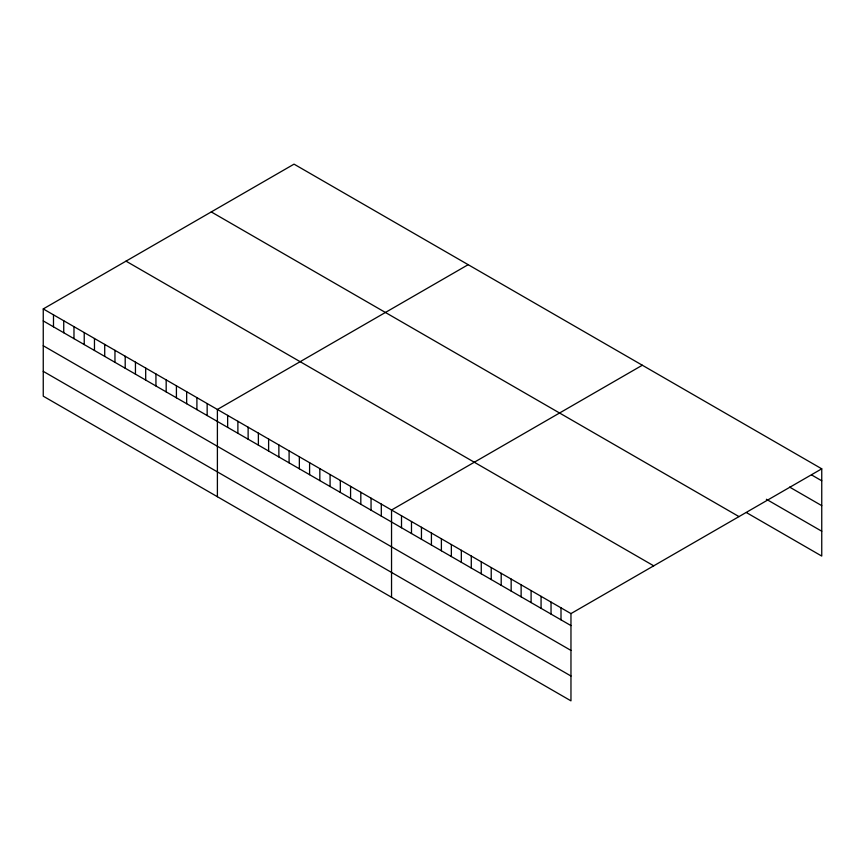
<?xml version="1.0" encoding="UTF-8"?>
<svg xmlns="http://www.w3.org/2000/svg" width="865" height="865" viewBox="0 0 865 865"><rect width="100%" height="100%" fill="white"/><g stroke="black" fill="none" stroke-linecap="round" stroke-linejoin="round"><path stroke-width="1.3" d="M43.25 308.924L570.965 613.599L570.965 700.855L43.25 396.181L43.25 308.924L294.035 164.145L821.75 468.819L821.75 556.076L746.441 512.588M468.181 264.679L217.396 409.469L217.396 496.726M642.327 365.225L391.542 510.015L391.542 597.272M570.965 613.599L821.75 468.819M811.781 475.047L821.75 480.799M789.626 487.103L821.75 505.647M766.368 499.267L821.75 531.229M211.276 211.925L738.991 516.6M126.009 261.144L653.724 565.829M43.25 320.915L570.965 625.59M43.25 345.751L570.965 650.426M43.25 371.345L570.965 676.019M561.007 607.846L561.007 619.837M551.037 602.094L551.037 614.085M541.068 596.342L541.068 608.322M531.099 590.579L531.099 602.57M521.13 584.827L521.13 596.818M511.161 579.074L511.161 591.065M501.192 573.322L501.192 585.302M491.223 567.559L491.223 579.55M481.254 561.807L481.254 573.798M471.284 556.054L471.284 568.046M461.326 550.302L461.326 562.282M451.357 544.539L451.357 556.53M441.388 538.787L441.388 550.778M431.419 533.035L431.419 545.026M421.45 527.282L421.45 539.263M411.481 521.519L411.481 533.51M401.511 515.767L401.511 527.758M381.303 504.1L381.303 516.091M371.053 498.186L371.053 510.177M360.813 492.272L360.813 504.263M350.574 486.357L350.574 498.348M340.323 480.443L340.323 492.434M330.084 474.528L330.084 486.519M319.834 468.614L319.834 480.605M309.594 462.699L309.594 474.69M299.344 456.785L299.344 468.776M289.105 450.87L289.105 462.861M278.865 444.956L278.865 456.947M268.615 439.042L268.615 451.033M258.376 433.127L258.376 445.118M248.125 427.213L248.125 439.204M237.886 421.298L237.886 433.289M227.646 415.384L227.646 427.375M207.157 403.555L207.157 415.546M196.906 397.641L196.906 409.632M186.667 391.726L186.667 403.717M176.417 385.812L176.417 397.803M166.177 379.897L166.177 391.888M155.938 373.983L155.938 385.974M145.688 368.068L145.688 380.059M135.448 362.154L135.448 374.145M125.198 356.239L125.198 368.231M114.959 350.325L114.959 362.316M104.719 344.411L104.719 356.402M94.469 338.496L94.469 350.487M84.229 332.582L84.229 344.573M73.979 326.667L73.979 338.658M63.74 320.753L63.74 332.744M53.489 314.838L53.489 326.829"/></g></svg>
